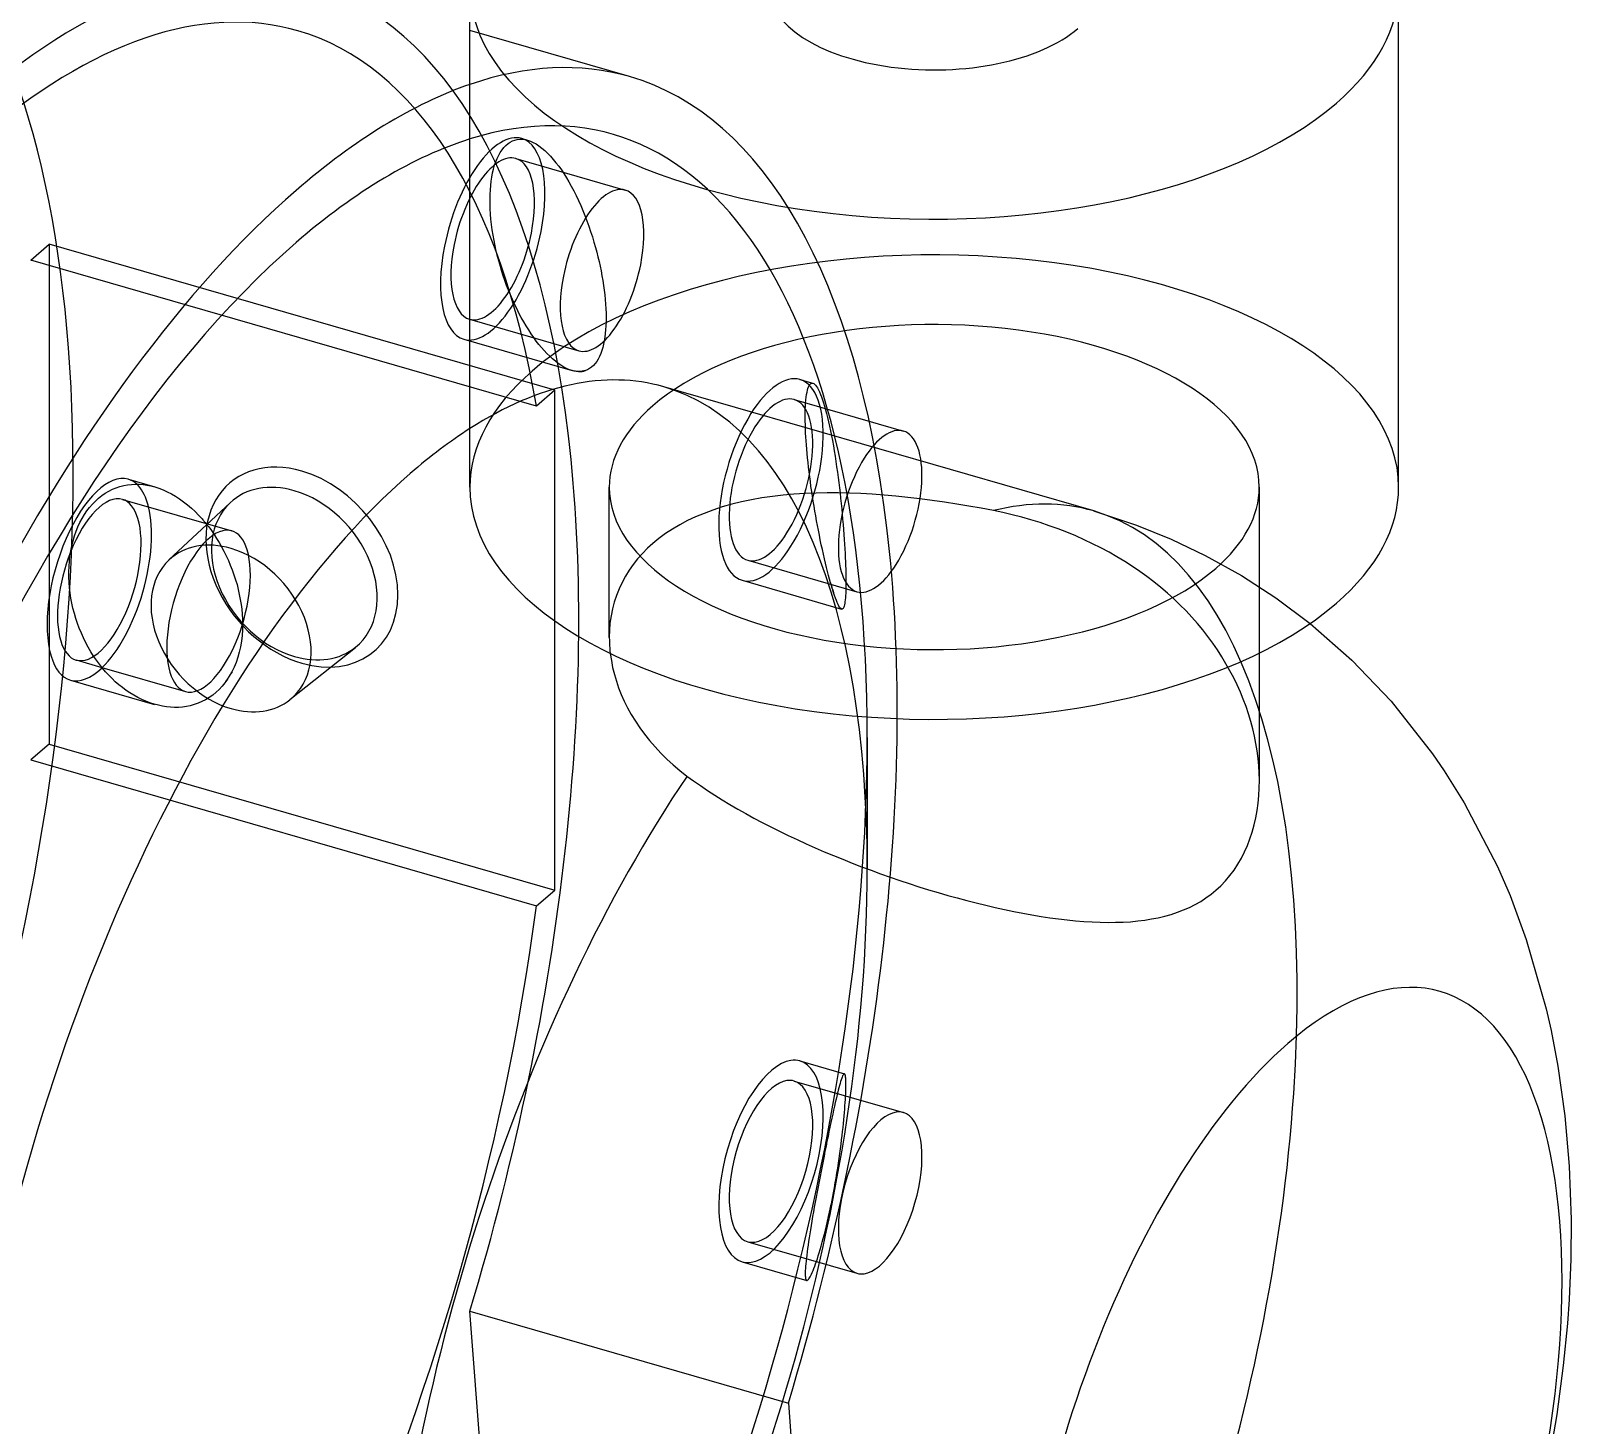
# Model space of a CAD drawing. Header units: millimetres. Extents: x -48 to 306, y -72 to 443.
# Drawn here: x 158.4 to 305.8, y 198.2 to 331.6 of the extents above; entities that cross this region are included whole.
import ezdxf

# ---------------------------------------------------------------- set-up
doc = ezdxf.new("R2010")
doc.units = ezdxf.units.MM
doc.layers.add('MAIN-1', color=7, linetype='Continuous')
doc.layers.add('MAIN-2', color=7, linetype='Continuous')

msp = doc.modelspace()

# ---------------------------------------------------------------- linework, layer by layer
at = {"layer": 'MAIN-1'}
for p, q in [((200.4, 287.93), (200.4, 335.8)), ((289.3, 287.93), (289.3, 335.8)), ((165.5, 287.35), (165.84, 287.55)), ((165.84, 287.55), (166.18, 287.72)), ((166.18, 287.72), (166.54, 287.87)), ((166.54, 287.87), (166.9, 287.99)), ((166.9, 287.99), (167.27, 288.08)), ((167.27, 288.08), (167.64, 288.15)), ((167.64, 288.15), (168.01, 288.19)), ((168.01, 288.19), (168.39, 288.21)), ((168.39, 288.21), (168.75, 288.2)), ((168.75, 288.2), (169.12, 288.18)), ((169.12, 288.18), (169.49, 288.12)), ((169.49, 288.12), (169.86, 288.05)), ((169.86, 288.05), (170.23, 287.95)), ((170.23, 287.95), (170.63, 287.82)), ((170.63, 287.82), (171.04, 287.67)), ((171.04, 287.67), (171.44, 287.49)), ((163.99, 285.99), (164.27, 286.3)), ((164.27, 286.3), (164.55, 286.6)), ((164.55, 286.6), (164.86, 286.87)), ((164.86, 286.87), (165.17, 287.12)), ((165.17, 287.12), (165.5, 287.35)), ((167.15, 286.76), (177.61, 283.74)), ((171.44, 287.49), (171.83, 287.28)), ((171.83, 287.28), (172.23, 287.05)), ((172.23, 287.05), (172.62, 286.8)), ((172.62, 286.8), (173, 286.53)), ((173, 286.53), (173.37, 286.23)), ((173.37, 286.23), (173.74, 285.92)), ((163.08, 284.55), (163.28, 284.94)), ((163.28, 284.94), (163.5, 285.31)), ((163.5, 285.31), (163.74, 285.66)), ((163.74, 285.66), (163.99, 285.99)), ((173.74, 285.92), (174.09, 285.59)), ((174.09, 285.59), (174.44, 285.24)), ((174.44, 285.24), (174.77, 284.88)), ((174.77, 284.88), (174.83, 284.81)), ((174.83, 284.81), (174.89, 284.74)), ((174.89, 284.74), (174.95, 284.67)), ((174.95, 284.67), (175.01, 284.6)), ((175.01, 284.6), (175.07, 284.53)), ((162.42, 282.8), (162.56, 283.26)), ((162.56, 283.26), (162.71, 283.7)), ((162.71, 283.7), (162.89, 284.13)), ((162.89, 284.13), (163.08, 284.55)), ((175.07, 284.53), (175.13, 284.46)), ((162.12, 281.34), (162.2, 281.84)), ((162.2, 281.84), (162.3, 282.32)), ((162.3, 282.32), (162.42, 282.8)), ((162.01, 279.82), (162.03, 280.33)), ((162.03, 280.33), (162.07, 280.84)), ((162.07, 280.84), (162.12, 281.34)), ((162.02, 279.31), (162.01, 279.82)), ((162.04, 278.8), (162.02, 279.31)), ((162.08, 278.3), (162.04, 278.8)), ((162.14, 277.8), (162.08, 278.3)), ((162.21, 277.31), (162.14, 277.8)), ((162.3, 276.83), (162.21, 277.31)), ((162.41, 276.34), (162.3, 276.83)), ((162.54, 275.85), (162.41, 276.34)), ((162.68, 275.37), (162.54, 275.85)), ((162.84, 274.89), (162.68, 275.37)), ((163.01, 274.42), (162.84, 274.89)), ((163.21, 273.95), (163.01, 274.42)), ((178.62, 274.27), (178.59, 273.73)), ((178.63, 274.82), (178.62, 274.27)), ((280.83, 274.87), (284.83, 271.37)), ((163.41, 273.49), (163.21, 273.95)), ((163.63, 273.04), (163.41, 273.49)), ((163.87, 272.6), (163.63, 273.04)), ((178.53, 273.19), (178.44, 272.66)), ((178.59, 273.73), (178.53, 273.19)), ((164.12, 272.17), (163.87, 272.6)), ((164.38, 271.76), (164.12, 272.17)), ((164.66, 271.36), (164.38, 271.76)), ((164.94, 270.97), (164.66, 271.36)), ((178.19, 271.64), (178.03, 271.16)), ((178.33, 272.14), (178.19, 271.64)), ((178.44, 272.66), (178.33, 272.14)), ((213.84, 272), (213.94, 271.34)), ((213.94, 271.34), (214.06, 270.67)), ((275.97, 259.77), (275.97, 272.05)), ((284.83, 271.37), (288.58, 267.44)), ((165.23, 270.6), (164.94, 270.97)), ((165.17, 270.68), (173.17, 268.37)), ((165.53, 270.25), (165.23, 270.6)), ((165.84, 269.92), (165.53, 270.25)), ((166.15, 269.6), (165.84, 269.92)), ((177.84, 270.69), (177.63, 270.26)), ((178.03, 271.16), (177.84, 270.69)), ((214.06, 270.67), (214.23, 270.01)), ((214.23, 270.01), (214.42, 269.36)), ((166.46, 269.31), (166.15, 269.6)), ((166.79, 269.02), (166.46, 269.31)), ((167.14, 268.74), (166.79, 269.02)), ((167.49, 268.48), (167.14, 268.74)), ((167.85, 268.24), (167.49, 268.48)), ((176.41, 268.57), (176.11, 268.29)), ((176.7, 268.88), (176.41, 268.57)), ((176.96, 269.2), (176.7, 268.88)), ((214.42, 269.36), (214.64, 268.71)), ((214.64, 268.71), (214.89, 268.07)), ((168.23, 268.01), (167.85, 268.24)), ((168.61, 267.79), (168.23, 268.01)), ((168.99, 267.6), (168.61, 267.79)), ((169.39, 267.43), (168.99, 267.6)), ((169.78, 267.28), (169.39, 267.43)), ((170.18, 267.15), (169.78, 267.28)), ((170.58, 267.05), (170.18, 267.15)), ((170.97, 266.96), (170.58, 267.05)), ((171.36, 266.9), (170.97, 266.96)), ((171.75, 266.86), (171.36, 266.9)), ((172.88, 266.88), (172.51, 266.85)), ((173.26, 266.93), (172.88, 266.88)), ((173.64, 267.01), (173.26, 266.93)), ((174.01, 267.12), (173.64, 267.01)), ((174.39, 267.24), (174.01, 267.12)), ((174.75, 267.4), (174.39, 267.24)), ((175.11, 267.58), (174.75, 267.4)), ((175.46, 267.79), (175.11, 267.58)), ((175.79, 268.03), (175.46, 267.79)), ((176.11, 268.29), (175.79, 268.03)), ((214.89, 268.07), (215.18, 267.44)), ((215.18, 267.44), (215.5, 266.8)), ((288.58, 267.44), (292.55, 262.39)), ((172.13, 266.85), (171.75, 266.86)), ((172.51, 266.85), (172.13, 266.85)), ((215.5, 266.8), (215.85, 266.16)), ((215.85, 266.16), (216.24, 265.53)), ((216.24, 265.53), (216.66, 264.9)), ((216.66, 264.9), (217.12, 264.28)), ((217.12, 264.28), (217.6, 263.67)), ((217.6, 263.67), (218.12, 263.06)), ((218.12, 263.06), (218.67, 262.47)), ((218.67, 262.47), (219.25, 261.9)), ((219.25, 261.9), (219.87, 261.34)), ((219.87, 261.34), (220.51, 260.8)), ((292.55, 262.39), (293.67, 260.79)), ((220.51, 260.8), (221.18, 260.28)), ((221.18, 260.28), (221.82, 259.82)), ((221.82, 259.82), (222.48, 259.36)), ((275.96, 259.13), (275.97, 259.87)), ((293.67, 260.79), (295.56, 257.72)), ((222.48, 259.36), (223.15, 258.9)), ((223.15, 258.9), (223.85, 258.45)), ((223.85, 258.45), (224.56, 258)), ((275.85, 257.69), (275.92, 258.41)), ((275.92, 258.41), (275.96, 259.13)), ((224.56, 258), (225.29, 257.56)), ((225.29, 257.56), (226.04, 257.12)), ((226.04, 257.12), (226.81, 256.69)), ((226.81, 256.69), (227.59, 256.26)), ((275.63, 256.28), (275.75, 256.98)), ((275.75, 256.98), (275.85, 257.69)), ((295.56, 257.72), (298.75, 251.63)), ((227.59, 256.26), (228.39, 255.83)), ((228.39, 255.83), (229.2, 255.42)), ((229.2, 255.42), (230.03, 255)), ((275.29, 254.92), (275.47, 255.6)), ((275.47, 255.6), (275.63, 256.28)), ((230.03, 255), (230.87, 254.6)), ((230.87, 254.6), (231.72, 254.2)), ((231.72, 254.2), (232.58, 253.8)), ((232.58, 253.8), (233.44, 253.42)), ((274.55, 253.01), (274.83, 253.63)), ((274.83, 253.63), (275.07, 254.27)), ((275.07, 254.27), (275.29, 254.92)), ((233.44, 253.42), (234.32, 253.04)), ((234.32, 253.04), (235.2, 252.67)), ((235.2, 252.67), (236.09, 252.31)), ((236.09, 252.31), (236.99, 251.95)), ((273.91, 251.83), (274.25, 252.41)), ((274.25, 252.41), (274.55, 253.01)), ((236.99, 251.95), (237.89, 251.6)), ((237.89, 251.6), (238.8, 251.26)), ((238.8, 251.26), (239.71, 250.93)), ((239.71, 250.93), (240.63, 250.61)), ((272.73, 250.25), (273.15, 250.75)), ((273.15, 250.75), (273.55, 251.28)), ((273.55, 251.28), (273.91, 251.83)), ((298.75, 251.63), (299.97, 248.85)), ((240.63, 250.61), (241.54, 250.29)), ((241.54, 250.29), (242.46, 249.99)), ((242.46, 249.99), (243.38, 249.69)), ((243.38, 249.69), (244.3, 249.4)), ((244.3, 249.4), (245.22, 249.13)), ((271.34, 248.96), (271.8, 249.34)), ((271.8, 249.34), (272.28, 249.78)), ((272.28, 249.78), (272.73, 250.25)), ((245.22, 249.13), (246.14, 248.86)), ((246.14, 248.86), (247.05, 248.61)), ((247.05, 248.61), (247.96, 248.36)), ((247.96, 248.36), (248.87, 248.13)), ((248.87, 248.13), (249.77, 247.91)), ((249.77, 247.91), (250.67, 247.7)), ((268.72, 247.46), (269.28, 247.71)), ((269.28, 247.71), (269.82, 247.98)), ((269.82, 247.98), (270.35, 248.28)), ((270.35, 248.28), (270.85, 248.61)), ((270.85, 248.61), (271.34, 248.96)), ((299.97, 248.85), (301.52, 244.62)), ((250.67, 247.7), (251.56, 247.5)), ((251.56, 247.5), (252.45, 247.32)), ((252.45, 247.32), (253.33, 247.15)), ((253.33, 247.15), (254.2, 246.99)), ((254.2, 246.99), (255.07, 246.85)), ((255.07, 246.85), (255.91, 246.72)), ((255.91, 246.72), (256.75, 246.61)), ((256.75, 246.61), (257.57, 246.51)), ((257.57, 246.51), (258.38, 246.43)), ((258.38, 246.43), (259.18, 246.36)), ((259.18, 246.36), (259.96, 246.31)), ((259.96, 246.31), (260.73, 246.28)), ((260.73, 246.28), (261.48, 246.27)), ((261.48, 246.27), (262.21, 246.28)), ((262.21, 246.28), (262.93, 246.3)), ((262.93, 246.3), (263.63, 246.34)), ((263.63, 246.34), (264.32, 246.41)), ((264.32, 246.41), (264.99, 246.49)), ((264.99, 246.49), (265.65, 246.6)), ((265.65, 246.6), (266.29, 246.72)), ((266.29, 246.72), (266.92, 246.87)), ((266.92, 246.87), (267.54, 247.04)), ((267.54, 247.04), (268.13, 247.24)), ((268.13, 247.24), (268.72, 247.46)), ((301.52, 244.62), (303.42, 238)), ((303.42, 238), (303.9, 235.93)), ((303.9, 235.93), (304.54, 232.52)), ((304.54, 232.52), (305.22, 227.76)), ((305.22, 227.76), (305.63, 222.95)), ((305.63, 222.95), (305.81, 217.83)), ((305.81, 217.83), (305.79, 214.03)), ((305.79, 214.03), (305.62, 210.18)), ((305.62, 210.18), (305.46, 207.87)), ((305.46, 207.87), (305.06, 203.87)), ((305.06, 203.87), (304.44, 199.18)), ((304.44, 199.18), (303.65, 194.65))]:
    msp.add_line(p, q, dxfattribs=at)
for centre, major_axis, ratio, start_param, end_param in [((153.28, 225.45), (-31.92, -110.58), 0.433013, -3.14159, -2.55359), ((244.85, 335.8), (-44.45, 0), 0.5, 0.000012, 2.617994), ((244.85, 335.8), (15.88, 0), 0.5, 3.141499, 5.759587), ((244.85, 335.8), (-44.45, 0), 0.5, 2.617994, 3.141604), ((183.76, 216.64), (-31.92, -110.58), 0.433013, -2.846908, -2.55359), ((183.76, 216.64), (30.33, 105.05), 0.433013, 0.278749, 0.588003), ((183.76, 216.64), (-31.92, -110.58), 0.433013, -2.55359, -0.371599), ((183.76, 216.64), (30.33, 105.05), 0.433013, 0.588003, 3.439114), ((194.7, 213.49), (24.26, 84.04), 0.433013, 0.457195, 0.588003), ((194.7, 213.49), (24.26, 84.04), 0.433013, 0.588003, 3.141593), ((164.93, 279.07), (2.77, 9.61), 0.433013, -0.590095, -0.212982), ((244.85, 287.93), (-44.45, 0), 0.5, 0.000012, 2.617994), ((244.85, 287.93), (-44.45, 0), 0.5, 2.617994, 3.141604), ((164.93, 279.07), (2.22, 7.69), 0.433013, 0.000007, 1.3484), ((164.93, 279.07), (2.77, 9.61), 0.433013, -0.643503, -0.590095), ((175.39, 276.06), (2.22, 7.69), 0.433013, 0.000007, 2.551498), ((175.39, 276.06), (2.22, 7.69), 0.433013, -0.590095, 0.000007), ((175.39, 276.06), (2.22, 7.69), 0.433013, -3.141586, -0.590095), ((164.93, 279.07), (2.77, 9.61), 0.433013, -2.501612, -2.49809), ((175.39, 276.06), (2.22, 7.69), 0.433013, 2.551498, 3.141599), ((194.22, 213.63), (-24.53, -84.96), 0.433013, -2.169073, -2.152709), ((235.85, 201.61), (24.26, 84.04), 0.433013, 0.92988, 3.141653), ((278.7, 189.24), (14.56, 50.42), 0.433013, -2.55359, 0.588003), ((278.7, 189.24), (14.56, 50.42), 0.433013, 0.588003, 3.729595)]:
    msp.add_ellipse(centre, major_axis=major_axis, ratio=ratio, start_param=start_param, end_param=end_param, dxfattribs=at)
at = {"layer": 'MAIN-2'}
for p, q in [((215.68, 327.22), (200.4, 331.64)), ((203.16, 319.69), (203.31, 319.97)), ((203.31, 319.97), (203.48, 320.22)), ((203.48, 320.22), (203.66, 320.44)), ((203.66, 320.44), (203.85, 320.64)), ((203.85, 320.64), (204.05, 320.81)), ((204.05, 320.81), (204.26, 320.95)), ((204.26, 320.95), (204.48, 321.06)), ((204.48, 321.06), (204.7, 321.15)), ((204.7, 321.15), (204.93, 321.2)), ((204.93, 321.2), (205.17, 321.23)), ((205.17, 321.23), (205.41, 321.23)), ((205.37, 321.29), (205.92, 321.13)), ((205.41, 321.23), (205.66, 321.19)), ((205.66, 321.19), (205.92, 321.13)), ((205.92, 321.13), (206.19, 321.04)), ((206.19, 321.04), (206.46, 320.92)), ((206.46, 320.92), (206.73, 320.77)), ((206.73, 320.77), (207.01, 320.59)), ((207.01, 320.59), (207.29, 320.38)), ((207.29, 320.38), (207.56, 320.15)), ((207.56, 320.15), (207.84, 319.89)), ((202.67, 318.37), (202.77, 318.73)), ((202.77, 318.73), (202.89, 319.07)), ((202.89, 319.07), (203.02, 319.39)), ((203.02, 319.39), (203.16, 319.69)), ((204.81, 319.37), (215.26, 316.36)), ((207.84, 319.89), (208.11, 319.61)), ((208.11, 319.61), (208.38, 319.3)), ((208.38, 319.3), (208.64, 318.98)), ((208.64, 318.98), (208.9, 318.64)), ((208.9, 318.64), (209.16, 318.29)), ((202.4, 316.81), (202.45, 317.22)), ((202.45, 317.22), (202.51, 317.61)), ((202.51, 317.61), (202.58, 318)), ((202.58, 318), (202.67, 318.37)), ((209.16, 318.29), (209.4, 317.93)), ((209.4, 317.93), (209.64, 317.54)), ((209.64, 317.54), (209.88, 317.14)), ((209.88, 317.14), (210.11, 316.72)), ((202.33, 315.49), (202.34, 315.95)), ((202.34, 315.95), (202.37, 316.39)), ((202.37, 316.39), (202.4, 316.81)), ((210.11, 316.72), (210.35, 316.28)), ((210.35, 316.28), (210.57, 315.83)), ((210.57, 315.83), (210.79, 315.37)), ((202.34, 315.03), (202.33, 315.49)), ((202.35, 314.55), (202.34, 315.03)), ((202.38, 314.06), (202.35, 314.55)), ((202.42, 313.56), (202.38, 314.06)), ((210.79, 315.37), (211.01, 314.89)), ((211.01, 314.89), (211.21, 314.41)), ((211.21, 314.41), (211.41, 313.91)), ((202.48, 313.06), (202.42, 313.56)), ((202.54, 312.55), (202.48, 313.06)), ((211.41, 313.91), (211.61, 313.41)), ((211.61, 313.41), (211.79, 312.9)), ((211.79, 312.9), (211.96, 312.4)), ((158.37, 309.66), (160.13, 311.18)), ((208.52, 297.21), (160.13, 311.18)), ((160.13, 311.18), (160.13, 263.34)), ((202.62, 312.04), (202.54, 312.55)), ((202.71, 311.53), (202.62, 312.04)), ((202.82, 311.02), (202.71, 311.53)), ((211.96, 312.4), (212.13, 311.88)), ((212.13, 311.88), (212.28, 311.37)), ((212.28, 311.37), (212.43, 310.87)), ((206.77, 295.69), (158.37, 309.66)), ((202.93, 310.5), (202.82, 311.02)), ((203.05, 310), (202.93, 310.5)), ((203.19, 309.49), (203.05, 310)), ((212.43, 310.87), (212.55, 310.41)), ((212.55, 310.41), (212.66, 309.96)), ((212.66, 309.96), (212.77, 309.52)), ((203.32, 309.04), (203.19, 309.49)), ((203.46, 308.58), (203.32, 309.04)), ((203.6, 308.14), (203.46, 308.58)), ((212.77, 309.52), (212.87, 309.07)), ((212.87, 309.07), (212.96, 308.62)), ((212.96, 308.62), (213.04, 308.16)), ((213.04, 308.16), (213.12, 307.7)), ((203.75, 307.69), (203.6, 308.14)), ((203.92, 307.24), (203.75, 307.69)), ((204.09, 306.79), (203.92, 307.24)), ((204.28, 306.34), (204.09, 306.79)), ((213.12, 307.7), (213.19, 307.24)), ((213.19, 307.24), (213.26, 306.78)), ((213.26, 306.78), (213.31, 306.33)), ((204.47, 305.9), (204.28, 306.34)), ((204.67, 305.45), (204.47, 305.9)), ((204.88, 305.02), (204.67, 305.45)), ((213.31, 306.33), (213.35, 305.88)), ((213.35, 305.88), (213.39, 305.44)), ((213.39, 305.44), (213.41, 305)), ((200.37, 304), (210.83, 300.98)), ((205.1, 304.59), (204.88, 305.02)), ((205.32, 304.17), (205.1, 304.59)), ((205.55, 303.76), (205.32, 304.17)), ((205.79, 303.36), (205.55, 303.76)), ((213.41, 305), (213.43, 304.57)), ((213.43, 303.75), (213.42, 303.36)), ((213.43, 304.57), (213.43, 304.16)), ((213.43, 304.16), (213.43, 303.75)), ((206.03, 302.98), (205.79, 303.36)), ((206.27, 302.6), (206.03, 302.98)), ((206.52, 302.25), (206.27, 302.6)), ((213.31, 302.27), (213.26, 301.94)), ((213.35, 302.62), (213.31, 302.27)), ((213.39, 302.98), (213.35, 302.62)), ((213.42, 303.36), (213.39, 302.98)), ((199.82, 302.08), (210.18, 299.09)), ((206.76, 301.91), (206.52, 302.25)), ((207.01, 301.59), (206.76, 301.91)), ((207.26, 301.28), (207.01, 301.59)), ((207.52, 301), (207.26, 301.28)), ((207.78, 300.72), (207.52, 301)), ((213.02, 301), (212.92, 300.71)), ((213.11, 301.3), (213.02, 301)), ((213.19, 301.61), (213.11, 301.3)), ((213.26, 301.94), (213.19, 301.61)), ((208.04, 300.46), (207.78, 300.72)), ((208.31, 300.21), (208.04, 300.46)), ((208.58, 299.98), (208.31, 300.21)), ((208.85, 299.77), (208.58, 299.98)), ((209.12, 299.59), (208.85, 299.77)), ((209.39, 299.42), (209.12, 299.59)), ((209.66, 299.29), (209.39, 299.42)), ((212.05, 299.41), (211.86, 299.28)), ((212.22, 299.57), (212.05, 299.41)), ((212.38, 299.75), (212.22, 299.57)), ((212.54, 299.96), (212.38, 299.75)), ((212.68, 300.19), (212.54, 299.96)), ((212.8, 300.44), (212.68, 300.19)), ((212.92, 300.71), (212.8, 300.44)), ((209.92, 299.17), (209.66, 299.29)), ((210.18, 299.09), (209.92, 299.17)), ((210.29, 299.06), (210.18, 299.09)), ((210.39, 299.04), (210.29, 299.06)), ((210.5, 299.02), (210.39, 299.04)), ((210.6, 299), (210.5, 299.02)), ((210.7, 298.99), (210.6, 299)), ((210.8, 298.99), (210.7, 298.99)), ((211.67, 299.17), (211.47, 299.08)), ((211.86, 299.28), (211.67, 299.17)), ((231.99, 298.23), (233.23, 297.88)), ((233, 297.82), (233.07, 297.86)), ((233.07, 297.86), (233.15, 297.88)), ((233.15, 297.88), (233.23, 297.87)), ((233.23, 297.87), (233.31, 297.84)), ((233.31, 297.84), (233.4, 297.78)), ((208.52, 297.21), (206.77, 295.69)), ((208.52, 249.37), (208.52, 297.21)), ((260.11, 285.65), (218.96, 297.53)), ((232.56, 296.27), (232.59, 296.54)), ((232.59, 296.54), (232.63, 296.78)), ((232.63, 296.78), (232.67, 297.01)), ((232.67, 297.01), (232.71, 297.2)), ((232.71, 297.2), (232.76, 297.38)), ((232.76, 297.38), (232.81, 297.52)), ((232.81, 297.52), (232.87, 297.65)), ((232.87, 297.65), (232.93, 297.74)), ((232.93, 297.74), (233, 297.82)), ((233.4, 297.78), (233.49, 297.69)), ((233.49, 297.69), (233.58, 297.57)), ((233.58, 297.57), (233.67, 297.42)), ((233.67, 297.42), (233.76, 297.24)), ((233.76, 297.24), (233.86, 297.04)), ((233.86, 297.04), (233.96, 296.81)), ((233.96, 296.81), (234.06, 296.56)), ((234.06, 296.56), (234.15, 296.29)), ((231.44, 296.31), (241.89, 293.29)), ((232.5, 295.35), (232.52, 295.68)), ((232.5, 295), (232.5, 295.35)), ((232.5, 294.63), (232.5, 295)), ((232.52, 295.68), (232.54, 295.98)), ((232.54, 295.98), (232.56, 296.27)), ((234.15, 296.29), (234.25, 295.99)), ((234.25, 295.99), (234.35, 295.68)), ((234.35, 295.68), (234.44, 295.34)), ((234.44, 295.34), (234.54, 294.97)), ((234.54, 294.97), (234.63, 294.59)), ((232.5, 294.26), (232.5, 294.63)), ((232.51, 293.87), (232.5, 294.26)), ((232.52, 293.46), (232.51, 293.87)), ((232.54, 293.1), (232.52, 293.46)), ((234.63, 294.59), (234.73, 294.18)), ((234.73, 294.18), (234.82, 293.76)), ((234.82, 293.76), (234.92, 293.31)), ((232.56, 292.73), (232.54, 293.1)), ((232.58, 292.36), (232.56, 292.73)), ((232.61, 291.97), (232.58, 292.36)), ((232.64, 291.57), (232.61, 291.97)), ((234.92, 293.31), (235.01, 292.85)), ((235.01, 292.85), (235.1, 292.38)), ((235.1, 292.38), (235.19, 291.89)), ((232.68, 291.15), (232.64, 291.57)), ((232.72, 290.73), (232.68, 291.15)), ((232.77, 290.29), (232.72, 290.73)), ((235.19, 291.89), (235.27, 291.4)), ((235.27, 291.4), (235.35, 290.9)), ((235.35, 290.9), (235.43, 290.39)), ((232.81, 289.85), (232.77, 290.29)), ((232.87, 289.39), (232.81, 289.85)), ((232.93, 288.93), (232.87, 289.39)), ((235.43, 290.39), (235.5, 289.88)), ((235.5, 289.88), (235.58, 289.37)), ((235.58, 289.37), (235.64, 288.86)), ((167.71, 288.68), (170.23, 287.95)), ((213.74, 273.55), (213.74, 287.93)), ((232.99, 288.46), (232.93, 288.93)), ((233.05, 287.99), (232.99, 288.46)), ((233.12, 287.52), (233.05, 287.99)), ((233.19, 287.05), (233.12, 287.52)), ((235.64, 288.86), (235.71, 288.36)), ((235.71, 288.36), (235.77, 287.87)), ((235.77, 287.87), (235.83, 287.37)), ((275.97, 272.05), (275.97, 287.93)), ((177.45, 286.44), (171.6, 280.96)), ((225.46, 286.29), (224.55, 286.03)), ((226.4, 286.51), (225.46, 286.29)), ((227.36, 286.72), (226.4, 286.51)), ((228.35, 286.89), (227.36, 286.72)), ((229.36, 287.03), (228.35, 286.89)), ((230.38, 287.15), (229.36, 287.03)), ((231.42, 287.24), (230.38, 287.15)), ((232.48, 287.31), (231.42, 287.24)), ((233.54, 287.36), (232.48, 287.31)), ((233.27, 286.57), (233.19, 287.05)), ((233.34, 286.1), (233.27, 286.57)), ((233.42, 285.63), (233.34, 286.1)), ((234.6, 287.38), (233.54, 287.36)), ((235.67, 287.38), (234.6, 287.38)), ((236.74, 287.36), (235.67, 287.38)), ((235.83, 287.37), (235.88, 286.86)), ((235.88, 286.86), (235.94, 286.36)), ((235.94, 286.36), (235.99, 285.85)), ((237.82, 287.31), (236.74, 287.36)), ((238.92, 287.25), (237.82, 287.31)), ((240.04, 287.17), (238.92, 287.25)), ((241.17, 287.07), (240.04, 287.17)), ((242.32, 286.95), (241.17, 287.07)), ((243.48, 286.81), (242.32, 286.95)), ((244.65, 286.66), (243.48, 286.81)), ((245.82, 286.49), (244.65, 286.66)), ((247, 286.31), (245.82, 286.49)), ((248.17, 286.11), (247, 286.31)), ((249.34, 285.9), (248.17, 286.11)), ((221.23, 284.72), (220.49, 284.33)), ((222.01, 285.08), (221.23, 284.72)), ((222.82, 285.42), (222.01, 285.08)), ((223.67, 285.74), (222.82, 285.42)), ((224.55, 286.03), (223.67, 285.74)), ((233.5, 285.17), (233.42, 285.63)), ((233.59, 284.71), (233.5, 285.17)), ((233.67, 284.26), (233.59, 284.71)), ((235.99, 285.85), (236.03, 285.35)), ((236.03, 285.35), (236.08, 284.85)), ((236.08, 284.85), (236.12, 284.35)), ((250.51, 285.68), (249.34, 285.9)), ((251.42, 285.49), (250.51, 285.68)), ((252.32, 285.28), (251.42, 285.49)), ((253.22, 285.05), (252.32, 285.28)), ((254.1, 284.8), (253.22, 285.05)), ((254.98, 284.53), (254.1, 284.8)), ((260.1, 285.65), (264.2, 284.3)), ((175.13, 284.46), (175.4, 284.12)), ((175.4, 284.12), (175.66, 283.77)), ((175.66, 283.77), (175.91, 283.4)), ((175.91, 283.4), (176.16, 283.02)), ((219.12, 283.48), (218.49, 283.02)), ((219.78, 283.91), (219.12, 283.48)), ((220.49, 284.33), (219.78, 283.91)), ((233.76, 283.8), (233.67, 284.26)), ((233.85, 283.34), (233.76, 283.8)), ((233.94, 282.88), (233.85, 283.34)), ((236.12, 284.35), (236.16, 283.87)), ((236.16, 283.87), (236.2, 283.39)), ((236.2, 283.39), (236.23, 282.92)), ((255.85, 284.24), (254.98, 284.53)), ((256.71, 283.93), (255.85, 284.24)), ((257.55, 283.61), (256.71, 283.93)), ((258.39, 283.26), (257.55, 283.61)), ((259.21, 282.9), (258.39, 283.26)), ((264.2, 284.3), (267.54, 282.95)), ((176.16, 283.02), (176.4, 282.63)), ((176.4, 282.63), (176.64, 282.22)), ((176.64, 282.22), (176.86, 281.79)), ((176.86, 281.79), (177.08, 281.36)), ((217.4, 282.08), (216.92, 281.59)), ((217.91, 282.54), (217.4, 282.08)), ((218.49, 283.02), (217.91, 282.54)), ((234.04, 282.42), (233.94, 282.88)), ((234.14, 281.96), (234.04, 282.42)), ((234.24, 281.52), (234.14, 281.96)), ((236.23, 282.92), (236.26, 282.47)), ((236.26, 282.47), (236.29, 282.02)), ((236.29, 282.02), (236.31, 281.59)), ((260.01, 282.51), (259.21, 282.9)), ((260.8, 282.11), (260.01, 282.51)), ((261.58, 281.7), (260.8, 282.11)), ((262.34, 281.26), (261.58, 281.7)), ((267.54, 282.95), (270.79, 281.4)), ((177.08, 281.36), (177.28, 280.92)), ((177.28, 280.92), (177.47, 280.47)), ((177.47, 280.47), (177.65, 280.01)), ((216.04, 280.54), (215.65, 279.98)), ((216.46, 281.07), (216.04, 280.54)), ((216.92, 281.59), (216.46, 281.07)), ((227, 280.94), (237.45, 277.92)), ((234.34, 281.08), (234.24, 281.52)), ((234.44, 280.65), (234.34, 281.08)), ((234.54, 280.24), (234.44, 280.65)), ((234.64, 279.85), (234.54, 280.24)), ((236.31, 281.59), (236.33, 281.18)), ((236.33, 281.18), (236.35, 280.78)), ((236.35, 280.78), (236.36, 280.42)), ((236.36, 280.42), (236.37, 280.08)), ((263.08, 280.81), (262.34, 281.26)), ((263.81, 280.34), (263.08, 280.81)), ((264.52, 279.86), (263.81, 280.34)), ((270.79, 281.4), (274.26, 279.46)), ((177.65, 280.01), (177.82, 279.54)), ((177.82, 279.54), (177.97, 279.07)), ((177.97, 279.07), (178.11, 278.6)), ((214.97, 278.81), (214.68, 278.19)), ((215.29, 279.4), (214.97, 278.81)), ((215.65, 279.98), (215.29, 279.4)), ((226.45, 279.02), (235.98, 276.26)), ((234.74, 279.47), (234.64, 279.85)), ((234.83, 279.11), (234.74, 279.47)), ((234.93, 278.77), (234.83, 279.11)), ((236.37, 280.08), (236.38, 279.76)), ((236.38, 279.76), (236.39, 279.45)), ((236.39, 279.45), (236.39, 279.14)), ((236.39, 279.14), (236.39, 278.84)), ((236.39, 278.84), (236.39, 278.56)), ((265.21, 279.36), (264.52, 279.86)), ((265.88, 278.85), (265.21, 279.36)), ((266.53, 278.32), (265.88, 278.85)), ((274.26, 279.46), (277.55, 277.33)), ((178.11, 278.6), (178.23, 278.13)), ((178.23, 278.13), (178.33, 277.65)), ((178.33, 277.65), (178.42, 277.18)), ((214.43, 277.57), (214.22, 276.92)), ((214.68, 278.19), (214.43, 277.57)), ((235.3, 277.57), (235.2, 277.85)), ((235.39, 277.31), (235.3, 277.57)), ((235.48, 277.08), (235.39, 277.31)), ((236.34, 277.33), (236.33, 277.14)), ((236.36, 277.54), (236.34, 277.33)), ((236.37, 277.77), (236.36, 277.54)), ((236.38, 278.02), (236.37, 277.77)), ((236.39, 278.28), (236.38, 278.02)), ((236.39, 278.56), (236.39, 278.28)), ((267.17, 277.78), (266.53, 278.32)), ((267.78, 277.23), (267.17, 277.78)), ((268.37, 276.66), (267.78, 277.23)), ((277.55, 277.33), (280.83, 274.87)), ((178.42, 277.18), (178.5, 276.71)), ((178.5, 276.71), (178.56, 276.24)), ((178.56, 276.24), (178.6, 275.77)), ((178.6, 275.77), (178.62, 275.3)), ((214.04, 276.27), (213.91, 275.6)), ((214.22, 276.92), (214.04, 276.27)), ((235.56, 276.88), (235.48, 277.08)), ((235.64, 276.7), (235.56, 276.88)), ((235.72, 276.55), (235.64, 276.7)), ((235.79, 276.44), (235.72, 276.55)), ((235.86, 276.35), (235.79, 276.44)), ((235.93, 276.3), (235.86, 276.35)), ((235.98, 276.26), (235.93, 276.3)), ((236.03, 276.26), (235.98, 276.26)), ((236.08, 276.28), (236.03, 276.26)), ((236.12, 276.31), (236.08, 276.28)), ((236.16, 276.37), (236.12, 276.31)), ((236.19, 276.45), (236.16, 276.37)), ((236.22, 276.55), (236.19, 276.45)), ((236.25, 276.67), (236.22, 276.55)), ((236.28, 276.81), (236.25, 276.67)), ((236.3, 276.96), (236.28, 276.81)), ((236.33, 277.14), (236.3, 276.96)), ((268.95, 276.08), (268.37, 276.66)), ((269.5, 275.49), (268.95, 276.08)), ((178.62, 275.3), (178.63, 274.82)), ((213.81, 274.92), (213.76, 274.23)), ((213.91, 275.6), (213.81, 274.92)), ((270.03, 274.88), (269.5, 275.49)), ((270.55, 274.26), (270.03, 274.88)), ((271.04, 273.64), (270.55, 274.26)), ((213.76, 274.23), (213.74, 273.54)), ((213.74, 273.54), (213.75, 273.29)), ((213.75, 273.29), (213.76, 273.03)), ((213.76, 273.03), (213.77, 272.77)), ((213.77, 272.77), (213.79, 272.52)), ((271.5, 273), (271.04, 273.64)), ((271.95, 272.35), (271.5, 273)), ((162.72, 271.39), (165.17, 270.68)), ((183.18, 267.59), (189.44, 272.59)), ((213.79, 272.52), (213.81, 272.26)), ((213.81, 272.26), (213.84, 272)), ((272.37, 271.69), (271.95, 272.35)), ((272.77, 271.03), (272.37, 271.69)), ((273.15, 270.36), (272.77, 271.03)), ((273.51, 269.68), (273.15, 270.36)), ((162.16, 269.46), (170.22, 267.14)), ((273.84, 269), (273.51, 269.68)), ((274.15, 268.31), (273.84, 269)), ((274.43, 267.62), (274.15, 268.31)), ((274.69, 266.92), (274.43, 267.62)), ((274.93, 266.22), (274.69, 266.92)), ((275.14, 265.51), (274.93, 266.22)), ((275.33, 264.81), (275.14, 265.51)), ((238.43, 263.98), (238.43, 251.35)), ((275.5, 264.1), (275.33, 264.81)), ((275.64, 263.39), (275.5, 264.1)), ((160.13, 263.34), (158.37, 261.82)), ((160.13, 263.34), (208.52, 249.37)), ((275.75, 262.68), (275.64, 263.39)), ((275.84, 261.97), (275.75, 262.68)), ((158.37, 261.82), (206.77, 247.85)), ((275.91, 261.27), (275.84, 261.97)), ((275.95, 260.57), (275.91, 261.27)), ((275.97, 259.87), (275.95, 260.57)), ((206.77, 247.85), (208.52, 249.37)), ((231.99, 233.01), (236.25, 231.78)), ((236.08, 231.58), (236.04, 231.47)), ((236.12, 231.66), (236.08, 231.58)), ((236.16, 231.72), (236.12, 231.66)), ((236.2, 231.76), (236.16, 231.72)), ((236.23, 231.78), (236.2, 231.76)), ((236.26, 231.78), (236.23, 231.78)), ((236.28, 231.76), (236.26, 231.78)), ((236.29, 231.74), (236.28, 231.76)), ((236.31, 231.7), (236.29, 231.74)), ((236.32, 231.66), (236.31, 231.7)), ((236.34, 231.61), (236.32, 231.66)), ((236.35, 231.55), (236.34, 231.61)), ((236.36, 231.46), (236.35, 231.55)), ((231.44, 231.09), (241.89, 228.07)), ((235.66, 230.2), (235.59, 229.94)), ((235.72, 230.44), (235.66, 230.2)), ((235.78, 230.66), (235.72, 230.44)), ((235.83, 230.86), (235.78, 230.66)), ((235.89, 231.04), (235.83, 230.86)), ((235.94, 231.2), (235.89, 231.04)), ((235.99, 231.35), (235.94, 231.2)), ((236.04, 231.47), (235.99, 231.35)), ((236.37, 231.35), (236.36, 231.46)), ((236.38, 231.22), (236.37, 231.35)), ((236.37, 229.87), (236.38, 230.11)), ((236.39, 231.08), (236.38, 231.22)), ((236.38, 230.11), (236.39, 230.34)), ((236.39, 230.92), (236.39, 231.08)), ((236.39, 230.75), (236.39, 230.92)), ((236.39, 230.55), (236.39, 230.75)), ((236.39, 230.34), (236.39, 230.55)), ((235.29, 228.67), (235.21, 228.31)), ((235.37, 229.02), (235.29, 228.67)), ((235.45, 229.35), (235.37, 229.02)), ((235.52, 229.65), (235.45, 229.35)), ((235.59, 229.94), (235.52, 229.65)), ((236.28, 228.41), (236.3, 228.73)), ((236.3, 228.73), (236.33, 229.04)), ((236.33, 229.04), (236.34, 229.33)), ((236.34, 229.33), (236.36, 229.61)), ((236.36, 229.61), (236.37, 229.87)), ((234.95, 227.11), (234.86, 226.68)), ((235.04, 227.52), (234.95, 227.11)), ((235.13, 227.92), (235.04, 227.52)), ((235.21, 228.31), (235.13, 227.92)), ((236.16, 227.02), (236.19, 227.38)), ((236.19, 227.38), (236.22, 227.73)), ((236.22, 227.73), (236.25, 228.08)), ((236.25, 228.08), (236.28, 228.41)), ((234.68, 225.78), (234.58, 225.32)), ((234.77, 226.23), (234.68, 225.78)), ((234.86, 226.68), (234.77, 226.23)), ((235.98, 225.46), (236.03, 225.87)), ((236.03, 225.87), (236.08, 226.27)), ((236.08, 226.27), (236.12, 226.65)), ((236.12, 226.65), (236.16, 227.02)), ((234.39, 224.38), (234.3, 223.91)), ((234.49, 224.85), (234.39, 224.38)), ((234.58, 225.32), (234.49, 224.85)), ((235.75, 223.69), (235.81, 224.15)), ((235.81, 224.15), (235.87, 224.6)), ((235.87, 224.6), (235.93, 225.04)), ((235.93, 225.04), (235.98, 225.46)), ((234.11, 222.95), (234.01, 222.45)), ((234.2, 223.43), (234.11, 222.95)), ((234.3, 223.91), (234.2, 223.43)), ((235.53, 222.28), (235.61, 222.75)), ((235.61, 222.75), (235.68, 223.22)), ((235.68, 223.22), (235.75, 223.69)), ((233.82, 221.46), (233.73, 220.97)), ((233.92, 221.96), (233.82, 221.46)), ((234.01, 222.45), (233.92, 221.96)), ((235.29, 220.86), (235.37, 221.33)), ((235.37, 221.33), (235.45, 221.8)), ((235.45, 221.8), (235.53, 222.28)), ((233.55, 219.98), (233.46, 219.5)), ((233.64, 220.47), (233.55, 219.98)), ((233.73, 220.97), (233.64, 220.47)), ((235.2, 220.4), (235.29, 220.86)), ((233.29, 218.56), (233.21, 218.11)), ((233.37, 219.03), (233.29, 218.56)), ((233.46, 219.5), (233.37, 219.03)), ((234.73, 218.11), (234.83, 218.55)), ((234.83, 218.55), (234.93, 219)), ((233, 216.84), (232.93, 216.45)), ((233.07, 217.25), (233, 216.84)), ((233.14, 217.67), (233.07, 217.25)), ((233.21, 218.11), (233.14, 217.67)), ((234.33, 216.42), (234.43, 216.82)), ((234.43, 216.82), (234.53, 217.24)), ((234.53, 217.24), (234.64, 217.67)), ((234.64, 217.67), (234.73, 218.11)), ((227, 215.71), (237.45, 212.69)), ((232.77, 215.38), (232.72, 215.05)), ((232.82, 215.73), (232.77, 215.38)), ((232.88, 216.08), (232.82, 215.73)), ((232.93, 216.45), (232.88, 216.08)), ((233.93, 214.97), (234.03, 215.3)), ((234.03, 215.3), (234.13, 215.66)), ((234.13, 215.66), (234.23, 216.03)), ((234.23, 216.03), (234.33, 216.42)), ((232.58, 213.86), (232.55, 213.6)), ((232.61, 214.13), (232.58, 213.86)), ((232.64, 214.42), (232.61, 214.13)), ((232.68, 214.73), (232.64, 214.42)), ((232.72, 215.05), (232.68, 214.73)), ((233.49, 213.59), (233.57, 213.83)), ((233.57, 213.83), (233.66, 214.08)), ((233.66, 214.08), (233.75, 214.35)), ((233.75, 214.35), (233.84, 214.65)), ((233.84, 214.65), (233.93, 214.97)), ((226.45, 213.79), (232.64, 212)), ((232.51, 213.14), (232.5, 212.95)), ((232.5, 212.95), (232.5, 212.76)), ((232.5, 212.76), (232.5, 212.6)), ((232.5, 212.6), (232.5, 212.46)), ((232.5, 212.46), (232.51, 212.34)), ((232.53, 213.36), (232.51, 213.14)), ((232.51, 212.34), (232.52, 212.24)), ((232.55, 213.6), (232.53, 213.36)), ((232.91, 212.25), (232.97, 212.35)), ((232.97, 212.35), (233.03, 212.48)), ((233.03, 212.48), (233.1, 212.62)), ((233.1, 212.62), (233.17, 212.78)), ((233.17, 212.78), (233.25, 212.96)), ((233.25, 212.96), (233.33, 213.15)), ((233.33, 213.15), (233.41, 213.36)), ((233.41, 213.36), (233.49, 213.59)), ((232.52, 212.24), (232.53, 212.17)), ((232.53, 212.17), (232.55, 212.12)), ((232.55, 212.12), (232.56, 212.08)), ((232.56, 212.08), (232.58, 212.05)), ((232.58, 212.05), (232.61, 212.02)), ((232.61, 212.02), (232.63, 212.01)), ((232.63, 212.01), (232.67, 212)), ((232.67, 212), (232.71, 212.02)), ((232.71, 212.02), (232.75, 212.05)), ((232.75, 212.05), (232.8, 212.1)), ((232.8, 212.1), (232.85, 212.16)), ((232.85, 212.16), (232.91, 212.25)), ((200.4, 209.06), (230.89, 200.26)), ((205.85, 137.01), (200.4, 209.06)), ((230.89, 200.26), (241.31, 62.32))]:
    msp.add_line(p, q, dxfattribs=at)
for centre, major_axis, ratio, start_param, end_param in [((104.88, 239.42), (31.92, 110.58), 0.433013, -1.593989, -0.283794), ((153.28, 225.45), (-31.92, -110.58), 0.433013, 1.547604, 3.141596), ((153.28, 225.45), (30.64, 106.16), 0.433013, -0.000008, 0.588003), ((153.28, 225.45), (30.64, 106.16), 0.433013, -0.730113, -0.000008), ((183.76, 216.64), (-31.92, -110.58), 0.433013, -3.14159, -2.846908), ((183.76, 216.64), (30.33, 105.05), 0.433013, -0.982931, 0.278749), ((183.76, 216.64), (-31.92, -110.58), 0.433013, 1.547604, 3.141596), ((202.59, 311.69), (2.77, 9.61), 0.433013, 0.000007, 1.7661), ((202.59, 311.69), (2.77, 9.61), 0.433013, -1.375493, 0.000007), ((202.59, 311.69), (2.22, 7.69), 0.433013, 0.000007, 1.7661), ((202.59, 311.69), (2.22, 7.69), 0.433013, -1.375493, 0.000007), ((213.05, 308.67), (2.22, 7.69), 0.433013, 0.000007, 1.7661), ((213.05, 308.67), (2.22, 7.69), 0.433013, -1.375493, 0.000007), ((202.59, 311.69), (2.22, 7.69), 0.433013, 1.7661, 3.141599), ((202.59, 311.69), (2.77, 9.61), 0.433013, -3.141586, -1.375493), ((202.59, 311.69), (2.22, 7.69), 0.433013, -3.141586, -1.375493), ((244.85, 287.93), (-44.45, 0), 0.5, -3.141581, -0.523599), ((202.59, 311.69), (2.77, 9.61), 0.433013, 1.7661, 3.141599), ((213.05, 308.67), (2.22, 7.69), 0.433013, -3.141586, -1.375493), ((213.05, 308.67), (2.22, 7.69), 0.433013, 1.7661, 3.141599), ((244.85, 287.93), (31.11, 0), 0.5, 0.000012, 2.617994), ((194.7, 213.49), (24.26, 84.04), 0.433013, 0, 0.457195), ((244.85, 287.93), (-44.45, 0), 0.5, -0.523599, 0.000012), ((213.05, 308.67), (2.77, 9.61), 0.433013, -3.018695, -2.873884), ((194.22, 213.63), (-24.53, -84.96), 0.433013, -2.954471, -2.938108), ((229.22, 288.62), (2.77, 9.61), 0.433013, 0.000007, 0.980702), ((229.22, 288.62), (2.77, 9.61), 0.433013, -2.160891, 0.000007), ((194.7, 213.49), (24.26, 84.04), 0.433013, -0.982931, 0), ((229.22, 288.62), (2.22, 7.69), 0.433013, 0.000007, 0.980702), ((244.85, 287.93), (31.11, 0), 0.5, 2.617994, 3.141604), ((229.22, 288.62), (2.77, 9.61), 0.433013, 0.980702, 3.141599), ((229.22, 288.62), (2.22, 7.69), 0.433013, -2.160891, 0.000007), ((229.22, 288.62), (2.22, 7.69), 0.433013, 0.980702, 3.141599), ((239.67, 285.61), (2.22, 7.69), 0.433013, 0.000007, 0.980702), ((239.67, 285.61), (2.22, 7.69), 0.433013, -2.160891, 0.000007), ((239.67, 285.61), (2.22, 7.69), 0.433013, 0.980702, 3.141599), ((164.93, 279.07), (2.77, 9.61), 0.433013, 0.000007, 2.551498), ((184.32, 280.27), (-6.95, 8.02), 0.75, -0.857072, 2.284521), ((184.32, 280.27), (-6.95, 8.02), 0.75, -2.427868, -0.857072), ((164.93, 279.07), (2.77, 9.61), 0.433013, -0.212982, 0.000007), ((183.6, 279.65), (6, -6.92), 0.75, 2.284521, 3.170827), ((183.6, 279.65), (6, -6.92), 0.75, -0.029076, 2.284521), ((244.85, 287.93), (31.11, 0), 0.5, -3.141581, -0.523599), ((244.85, 287.93), (31.11, 0), 0.5, -0.523599, 0.000012), ((164.93, 279.07), (2.77, 9.61), 0.433013, -2.49809, -0.643503), ((164.93, 279.07), (2.22, 7.69), 0.433013, -0.590095, 0.000007), ((183.6, 279.65), (6, -6.92), 0.75, -3.112359, -0.857072), ((235.85, 201.61), (24.26, 84.04), 0.433013, 0.00006, 0.246125), ((164.93, 279.07), (2.22, 7.69), 0.433013, -3.141586, -0.590095), ((235.85, 201.61), (24.26, 84.04), 0.433013, -2.211713, -0.000007), ((229.22, 288.62), (2.22, 7.69), 0.433013, -3.141586, -2.160891), ((164.93, 279.07), (2.22, 7.69), 0.433013, 1.3484, 2.551498), ((177.54, 274.4), (5.79, -6.69), 0.75, 2.284521, 3.170827), ((177.54, 274.4), (5.79, -6.69), 0.75, -0.029076, 2.284521), ((229.22, 288.62), (2.77, 9.61), 0.433013, -3.141586, -2.160891), ((177.54, 274.4), (5.79, -6.69), 0.75, -3.112359, -0.857072), ((239.67, 285.61), (2.22, 7.69), 0.433013, -3.141586, -2.160891), ((239.67, 285.61), (2.77, 9.61), 0.433013, 2.479092, 2.623904), ((194.22, 213.63), (-24.53, -84.96), 0.433013, 2.543316, 2.55968), ((184.32, 280.27), (-6.95, 8.02), 0.75, 2.284521, 3.855317), ((164.93, 279.07), (2.22, 7.69), 0.433013, 2.551498, 3.141599), ((164.93, 279.07), (2.77, 9.61), 0.433013, 2.551498, 3.141599), ((183.6, 279.65), (6, -6.92), 0.75, -0.857072, -0.029076), ((164.93, 279.07), (2.77, 9.61), 0.433013, -3.141586, -2.501612), ((175.39, 276.06), (2.77, 9.61), 0.433013, -2.233297, -2.088485), ((177.54, 274.4), (5.79, -6.69), 0.75, -0.857072, -0.029076), ((183.76, 216.64), (30.33, 105.05), 0.433013, -2.158722, -0.982931), ((194.7, 213.49), (24.26, 84.04), 0.433013, -2.158722, -0.982931), ((153.28, 225.45), (30.64, 106.16), 0.433013, -2.55359, -1.235474), ((229.22, 223.4), (2.77, 9.61), 0.433013, 0.195304, 3.141599), ((229.22, 223.4), (2.77, 9.61), 0.433013, -2.946289, 0.000007), ((229.22, 223.4), (2.77, 9.61), 0.433013, 0.000007, 0.195304), ((229.22, 223.4), (2.22, 7.69), 0.433013, 0.195304, 3.141599), ((229.22, 223.4), (2.22, 7.69), 0.433013, -2.946289, 0.000007), ((229.22, 223.4), (2.22, 7.69), 0.433013, 0.000007, 0.195304), ((239.67, 220.38), (2.22, 7.69), 0.433013, 0.195304, 3.141599), ((239.67, 220.38), (2.22, 7.69), 0.433013, -2.946289, 0.000007), ((239.67, 220.38), (2.22, 7.69), 0.433013, 0.000007, 0.195304), ((239.67, 220.38), (2.77, 9.61), 0.433013, 1.693694, 1.838505), ((194.22, 213.63), (-24.53, -84.96), 0.433013, 1.757918, 1.774281), ((229.22, 223.4), (2.22, 7.69), 0.433013, -3.141586, -2.946289), ((229.22, 223.4), (2.77, 9.61), 0.433013, -3.141586, -2.946289), ((239.67, 220.38), (2.22, 7.69), 0.433013, -3.141586, -2.946289)]:
    msp.add_ellipse(centre, major_axis=major_axis, ratio=ratio, start_param=start_param, end_param=end_param, dxfattribs=at)

doc.saveas('drawing.dxf')
